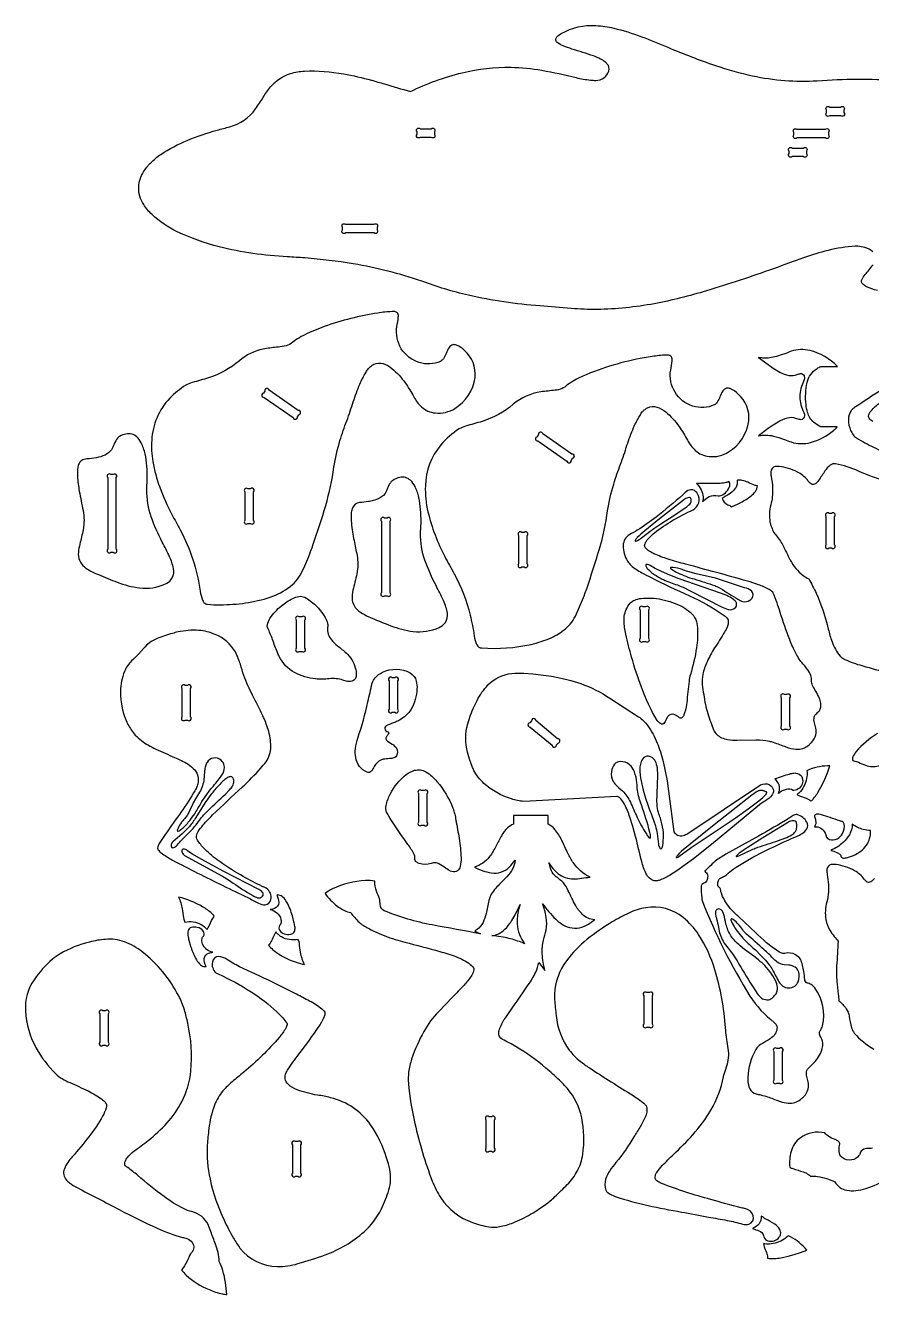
# Model space of a CAD drawing. Extents: x 31.5 to 94.7, y 16.9 to 69.7.
# Drawn here: x 31.47 to 55.97, y 16.93 to 53.66 of the extents above; entities that cross this region are included whole.
import ezdxf

# ---------------------------------------------------------------- set-up
doc = ezdxf.new("R2010")
doc.units = 0
doc.header["$MEASUREMENT"] = 0
doc.layers.get('0').update_dxf_attribs({"linetype": 'CONTINUOUS'})

msp = doc.modelspace()

# ---------------------------------------------------------------- linework, layer by layer
for points in [[(56.002, 47.109, 0.124217), (55.768, 47.235, 0.045844), (55.567, 47.274, 0.03225), (55.488, 47.275, 0.046025), (54.707, 47.151, 0.024282), (53.994, 46.935, 0.002034), (53.13, 46.622, -0.011865), (51.188, 45.982, -0.02595), (49.675, 45.609, -0.041116), (48.019, 45.441, -0.027392), (47.267, 45.473, 0.006425), (46.365, 45.544, -0.036475), (44.294, 45.855, -0.03226), (42.946, 46.259, 0.042443), (40.963, 46.762, 0.022581), (39.564, 46.933, 0.007263), (39.052, 46.966, -0.048878), (37.079, 47.256, -0.046852), (35.867, 47.692, -0.076476), (35.137, 48.187, -0.057339), (34.894, 48.477, -0.148204), (34.749, 48.989, -0.136588), (34.886, 49.422, -0.06527), (35.097, 49.685, -0.047104), (35.395, 49.932, -0.050602), (36.157, 50.337, -0.030854), (37.019, 50.631, -0.005833), (37.386, 50.731, 0.173152), (38.135, 51.249, 0.019615), (38.356, 51.586, -0.028709), (38.564, 51.882, -0.14828), (39.145, 52.269, -0.062568), (39.551, 52.343, -0.055794), (40.681, 52.26, -0.022927), (41.486, 52.078, -0.00608), (41.865, 51.971, -0.000652), (42.614, 51.749, -0.054496), (44.117, 52.294, -0.059248), (45.53, 52.453, -0.037564), (46.419, 52.367, -0.019111), (47.412, 52.152, 0.031811), (47.829, 52.081, 0.02051), (47.982, 52.073, 0.319528), (48.359, 52.344, 0.266374), (48.314, 52.546, 0.067307), (48.245, 52.611, 0.048719), (48.117, 52.691, 0.035757), (47.915, 52.78, 0.008485), (47.291, 52.981, -0.011395), (47.039, 53.07, -0.077706), (46.868, 53.167, -0.233752), (46.822, 53.26, -0.166477), (46.855, 53.331, -0.069672), (46.984, 53.431, -0.145957), (47.987, 53.66, -0.04794), (48.502, 53.585, -0.031823), (49.303, 53.338, -0.010841), (50.063, 53.033, 0.016842), (51.443, 52.504, 0.026706), (52.52, 52.205, 0.067088), (54.395, 52.064, -0.032685), (56.702, 52.076, -0.04507)], [(56.135, 45.996, -0.074183), (55.822, 46.099, -0.043802), (55.71, 46.172, -0.274695), (55.673, 46.263, -0.060092), (55.682, 46.298, -0.077754), (55.779, 46.45, 0.02763), (56.011, 46.739, 0.092193)], [(56.247, 43.115, -0.002371), (55.5, 42.622, 0.013297), (55.401, 42.549, 0.084841), (55.38, 42.526, 0.148206), (55.297, 42.249, 0.109358), (55.36, 41.94, -0.01257), (55.431, 41.815, 0.085843), (55.472, 41.768, 0.036842), (55.959, 41.486, 0.002365), (56.475, 41.238, -0.017758)], [(56.003, 42.198, -0.079079), (55.895, 42.293, -0.25982), (55.883, 42.397, -0.079819), (55.925, 42.476, -0.0556), (56.172, 42.718, -0.030559)], [(56.474, 40.448, -0.038351), (55.587, 40.766, 0.054843), (54.923, 40.975, 0.20455), (54.767, 40.935, 0.084397), (54.615, 40.768, -0.009797), (54.43, 40.493, -0.111572), (54.318, 40.389, -0.324601), (54.183, 40.417, -0.032168), (54.106, 40.512, 0.10125), (53.817, 40.737, 0.093321), (53.289, 40.897, 0.050285), (53.179, 40.894, 0.332717), (53.051, 40.743, 0.061128), (53.058, 40.616, -0.02554), (53.1, 40.267, -0.077396), (53.046, 39.785, 0.108714), (53.025, 39.291, 0.030662), (53.051, 39.19, 0.005618), (53.117, 39.026, 0.089569), (53.187, 38.927, -0.061549), (53.395, 38.618, 0.001149), (53.607, 38.191, 0.104939), (53.985, 37.744, 0.04266), (54.146, 37.643, -0.018674), (54.364, 37.227, -0.052984), (54.712, 36.191, 0.022787), (54.82, 35.824, 0.081037), (55.054, 35.408, 0.11254), (55.134, 35.346, 0.051798), (55.621, 35.153, 0.006146), (56.347, 34.953, 0.000421)], [(56.133, 33.171, 0.078884), (55.52, 32.646, 0.061034), (55.426, 32.492, 0.20757), (55.423, 32.387, -0.051375), (55.639, 32.314, 0.035339), (55.837, 32.238, 0.144851), (56.21, 32.243, -0.064584)], [(56.047, 28.976, -0.099403), (55.942, 28.876, -0.318601), (55.813, 28.889, -0.072566), (55.751, 28.958, 0.106226), (55.475, 29.197, 0.093937), (54.936, 29.377, 0.052461), (54.796, 29.378, 0.303993), (54.672, 29.247, 0.07106), (54.668, 29.162, 0.003072), (54.708, 28.868, -0.093042), (54.67, 28.296, 0.111206), (54.641, 27.784, 0.090177), (54.759, 27.476, 0.03349), (54.883, 27.296, 0.012826), (54.994, 27.161, -0.005191), (54.953, 26.443, 0.040362), (54.968, 25.911), (55.002, 25.626, -0.013848), (55.018, 25.436, -0.052714), (55.23, 25.204, -0.115154), (55.316, 24.991, 0.034638), (55.386, 24.652, 0.087014), (55.463, 24.5, 0.089508), (56.033, 24.034, 0.007521)], [(55.991, 21.168, -0.154666), (55.92, 21.156, 0.061744), (55.784, 21.152, 0.243898), (55.64, 21.04, -0.042741), (55.601, 20.956, -0.213098), (55.39, 20.827, -0.205078), (55.11, 20.897, -0.206613), (55.025, 21.073, -0.035686), (55.024, 21.132, -0.018749), (55.043, 21.286, 0.104793), (55.041, 21.326, 0.100775), (55.011, 21.359, 0.067328), (54.909, 21.417, -0.039797), (54.714, 21.513, -0.100714), (54.615, 21.608, 0.220677), (53.905, 21.469, 0.16503), (53.636, 21.074, 0.090455), (53.595, 20.614, 0.037936), (53.684, 20.577, 0.016012), (53.989, 20.482, -0.085583), (54.141, 20.406, -0.054182), (54.193, 20.356, -0.054918), (54.404, 20.347, -0.086615), (54.904, 20.19, 0.220653), (55.249, 19.953, 0.078701), (55.506, 19.943, 0.050032), (55.801, 20.004, 0.06409), (56.428, 20.29, 0.047462)]]:
    msp.add_lwpolyline(points, format="xyb")
for points in [[(54.75, 51.3), (55.073, 51.3, -1), (55.162, 51.212), (55.162, 51.139, -1), (55.073, 51.05), (54.75, 51.05, -1), (54.662, 51.139), (54.662, 51.212, -1)], [(42.897, 50.674), (43.22, 50.674, -1), (43.308, 50.586), (43.308, 50.512, -1), (43.22, 50.424), (42.897, 50.424, -1), (42.808, 50.512), (42.808, 50.586, -1)], [(53.806, 50.657), (54.629, 50.657, -1), (54.718, 50.569), (54.718, 50.496, -1), (54.629, 50.407), (53.806, 50.407, -1), (53.718, 50.496), (53.718, 50.569, -1)], [(53.667, 50.115), (53.991, 50.115, -1), (54.079, 50.026), (54.079, 49.953, -1), (53.991, 49.865), (53.667, 49.865, -1), (53.579, 49.953), (53.579, 50.026, -1)], [(40.737, 47.907), (41.561, 47.907, -1), (41.649, 47.819), (41.649, 47.746, -1), (41.561, 47.657), (40.737, 47.657, -1), (40.649, 47.746), (40.649, 47.819, -1)], [(36.601, 37.03, 0.200886), (36.695, 36.919, 0.076412), (36.735, 36.909, 0.026755), (37.115, 36.896, 0.031829), (37.841, 36.947, 0.044863), (38.555, 37.116, 0.078024), (39.133, 37.421, 0.12708), (39.496, 37.889, 0.011734), (39.727, 38.435, 0.012041), (39.793, 38.62, 0.009974), (40.164, 39.771, 0.037518), (40.399, 40.877, -0.03828), (40.577, 41.647, -0.018642), (40.775, 42.223, 0.01105), (40.961, 42.772, -0.021345), (41.152, 43.283, -0.032432), (41.33, 43.625, -0.016407), (41.405, 43.737, -0.075549), (41.463, 43.794, -0.031413), (41.554, 43.856, -0.190146), (41.827, 43.877, -0.097804), (42.082, 43.736, -0.0654), (42.467, 43.315, -0.027877), (42.711, 42.917, 0.072236), (42.938, 42.623, 0.162602), (43.338, 42.448, 0.171114), (43.904, 42.579, 0.224878), (44.486, 43.475, 0.249742), (44.181, 44.255, 0.087307), (43.952, 44.411, 0.129506), (43.843, 44.421, 0.198523), (43.735, 44.343, 0.058323), (43.652, 44.17, -0.036337), (43.573, 44.017, -0.123285), (43.485, 43.941, -0.187919), (42.871, 43.907, -0.376074), (42.226, 44.95, 0.010684), (42.265, 45.216, 0.136395), (42.252, 45.327, 0.213776), (42.186, 45.375, 0.084222), (42.085, 45.38, 0.036422), (41.674, 45.338, 0.047633), (40.123, 44.95, 0.024408), (39.556, 44.711, 0.054445), (39.161, 44.458, -0.112432), (38.962, 44.377, -0.026489), (38.736, 44.349, 0.024351), (38.354, 44.296, 0.125908), (37.666, 43.958, -0.100067), (36.767, 43.463, -0.006358), (36.302, 43.329, 0.053921), (36.111, 43.25, 0.054696), (35.651, 42.874, 0.179232), (35.126, 41.659, 0.062305), (35.161, 41.038, 0.045775), (35.359, 40.299, 0.035532), (35.711, 39.507, 0.007187), (35.955, 39.063, -0.086118), (36.532, 37.293, 0.057519)], [(44.682, 35.648, 0.072264), (46.107, 35.75, 0.047752), (46.69, 35.942, 0.06489), (47.097, 36.194, 0.117509), (47.42, 36.629, 0.011733), (47.651, 37.175, 0.012041), (47.718, 37.36, 0.009974), (48.089, 38.511, 0.037518), (48.323, 39.617, -0.03828), (48.501, 40.387, -0.018642), (48.699, 40.963, 0.01105), (48.885, 41.512, -0.021345), (49.076, 42.023, -0.032432), (49.254, 42.365, -0.016407), (49.329, 42.477, -0.075549), (49.387, 42.534, -0.031412), (49.478, 42.596, -0.190146), (49.752, 42.617, -0.097804), (50.007, 42.476, -0.0654), (50.391, 42.055, -0.027877), (50.635, 41.657, 0.072236), (50.862, 41.363, 0.162602), (51.263, 41.188, 0.171114), (51.828, 41.319, 0.224878), (52.41, 42.215, 0.249742), (52.105, 42.995, 0.087307), (51.876, 43.151, 0.129506), (51.767, 43.161, 0.198523), (51.66, 43.083, 0.058323), (51.576, 42.91, -0.036337), (51.497, 42.757, -0.123285), (51.41, 42.681, -0.187919), (50.795, 42.647, -0.376074), (50.15, 43.69, 0.010686), (50.189, 43.956, 0.136396), (50.176, 44.067, 0.213824), (50.111, 44.115, 0.083514), (50.009, 44.12, 0.033908), (49.61, 44.08, 0.055866), (47.832, 43.608, 0.018654), (47.48, 43.452, 0.051091), (47.082, 43.196, -0.102337), (46.903, 43.12, -0.032699), (46.809, 43.105, 0.005922), (46.391, 43.057, 0.141126), (45.59, 42.698, -0.099822), (44.691, 42.203, -0.003605), (44.214, 42.065, 0.065096), (44.027, 41.985, 0.071007), (43.494, 41.523, 0.170934), (43.048, 40.338, 0.068485), (43.124, 39.582, 0.061559), (43.611, 38.29, 0.006901), (43.886, 37.79, -0.062354), (44.343, 36.597, -0.024925), (44.462, 36, 0.073836), (44.54, 35.737, 0.296769)], [(54.978, 43.795, 0.137943), (54.183, 44.255, 0.136391), (53.639, 44.233, -0.024003), (53.215, 44.083, -0.085593), (52.816, 44.036, -0.030999), (52.694, 44.052), (52.975, 43.846), (53.118, 43.748, 0.015448), (53.308, 43.632, 0.069506), (53.574, 43.534, 0.147107), (53.808, 43.563, -0.043052), (53.912, 43.588, -0.27528), (53.997, 43.546, -0.187502), (54.024, 43.457, -0.049468), (54.014, 43.413, -0.007301), (53.937, 43.212, 0.124075), (53.907, 42.736, 0.034634), (53.936, 42.629, -0.016518), (54.021, 42.41, -0.346), (53.954, 42.258, -0.153192), (53.902, 42.254, -0.060351), (53.774, 42.291, 0.154572), (53.529, 42.296, 0.066398), (53.259, 42.18), (53.118, 42.093), (52.975, 41.994), (52.694, 41.788, -0.107399), (53.123, 41.779, -0.034372), (53.44, 41.683, 0.005505), (53.639, 41.607, 0.144527), (54.197, 41.591, 0.114737), (54.859, 41.94, 0.021255), (54.974, 42.045), (54.493, 42.045, -0.057293), (54.294, 42.174, -0.143922), (54.112, 42.461, -0.051345), (54.068, 42.691, -0.080462), (54.1, 43.331, -0.199468), (54.386, 43.733, -0.022347), (54.493, 43.795)], [(38.382, 42.897), (39.222, 42.314, 1), (39.345, 42.336), (39.387, 42.396, 1), (39.365, 42.519), (38.525, 43.103, 1), (38.401, 43.081), (38.36, 43.02, 1)], [(46.306, 41.637), (47.147, 41.054, 1), (47.27, 41.076), (47.311, 41.136, 1), (47.289, 41.259), (46.449, 41.843, 1), (46.326, 41.821), (46.284, 41.76, 1)], [(34.382, 41.838, 0.086175), (34.198, 41.769, 0.128122), (34.083, 41.643, 0.017154), (34.002, 41.453, -0.183706), (33.775, 41.23, -0.066052), (33.52, 41.151, -0.02012), (33.246, 41.116, 0.104146), (33.103, 41.072, 0.16671), (33.011, 40.954, 0.077125), (32.98, 40.823, 0.046198), (32.977, 40.606, 0.026648), (33.03, 40.182, 0.004674), (33.14, 39.624, -0.095938), (33.141, 39.066, -0.016064), (33.045, 38.652, 0.026209), (33.003, 38.418, 0.25073), (33.18, 37.991, 0.063427), (33.367, 37.867, 0.031097), (33.587, 37.767, 0.009381), (34.126, 37.549, 0.055542), (34.774, 37.383, 0.135515), (35.522, 37.497, 0.107648), (35.682, 37.619, 0.194451), (35.763, 37.883, 0.035847), (35.756, 37.948, 0.053142), (35.645, 38.284, 0.015176), (35.432, 38.709, -0.034074), (35.112, 39.442, -0.088951), (34.987, 40.228), (34.999, 40.555, 0.055594), (34.935, 41.264, 0.055039), (34.824, 41.583, 0.081176), (34.693, 41.76, 0.24415)], [(33.852, 40.576), (33.852, 38.503, 1), (33.941, 38.414), (34.014, 38.414, 1), (34.102, 38.503), (34.102, 40.576, 1), (34.014, 40.664), (33.941, 40.664, 1)], [(42.306, 40.578, 0.11908), (42.093, 40.487, 0.11877), (41.994, 40.358, -0.010392), (41.917, 40.175, -0.158663), (41.722, 39.981, -0.065007), (41.538, 39.912, -0.024484), (41.4, 39.883, -0.010639), (41.138, 39.852, 0.269258), (40.94, 39.706, 0.085131), (40.904, 39.568, 0.051236), (40.908, 39.26, 0.025356), (40.985, 38.754, -0.005611), (41.07, 38.326, -0.09439), (41.063, 37.793, -0.008807), (40.953, 37.317, 0.068768), (40.928, 37.064, 0.193611), (41.079, 36.754, 0.068914), (41.284, 36.61, 0.021036), (41.396, 36.555, 0.007217), (42.045, 36.29, 0.054627), (42.696, 36.123, 0.13562), (43.446, 36.237, 0.134255), (43.627, 36.387, 0.1846), (43.685, 36.656, 0.04074), (43.644, 36.825, 0.031872), (43.569, 37.024, 0.015176), (43.357, 37.449, -0.034073), (43.037, 38.182, -0.08895), (42.911, 38.968), (42.923, 39.295, 0.055589), (42.859, 40.004, 0.055092), (42.749, 40.323, 0.081119), (42.617, 40.5, 0.244052)], [(51.075, 39.878, -0.100406), (51.268, 40.031, -0.189257), (51.523, 40.045, 0.105448), (51.605, 40.061, 0.246141), (51.863, 40.341, 0.247983), (51.829, 40.459, -0.083706), (51.721, 40.426, -0.032798), (51.537, 40.407, -0.01493), (51.347, 40.402), (50.901, 40.403, -0.184184), (51.088, 40.016, -0.079941)], [(51.641, 39.973, 0.227683), (51.804, 39.792, -0.07172), (51.908, 39.735), (52.099, 39.819, 0.041486), (52.406, 39.995, 0.036401), (52.545, 40.11, 0.093757), (52.645, 40.256, 0.07834), (52.663, 40.335, -0.061288), (52.573, 40.36, -0.013452), (52.383, 40.44, 0.037177), (52.223, 40.494, 0.075458), (52.106, 40.501, 0.040778), (52.072, 40.495, -0.202989), (52.033, 40.284, -0.081375), (51.917, 40.156, -0.03842), (51.758, 40.045, 0.021357)], [(37.825, 40.162), (37.825, 39.339, 1), (37.913, 39.25), (37.987, 39.25, 1), (38.075, 39.339), (38.075, 40.162, 1), (37.987, 40.25), (37.913, 40.25, 1)], [(54.225, 32.909, 0.137323), (54.351, 33.134, 0.098673), (54.349, 33.328), (54.305, 33.52, -0.173265), (54.322, 33.689, -0.070371), (54.355, 33.733, 0.059497), (54.444, 33.82, 0.205654), (54.494, 34.049, 0.067934), (54.45, 34.202, 0.036633), (54.351, 34.396, -0.018786), (54.255, 34.564, -0.118597), (54.227, 34.701, 0.084204), (54.211, 34.847, 0.072012), (54.114, 35.02, 0.025323), (53.944, 35.224, -0.045066), (53.851, 35.355, -0.032822), (53.682, 35.676, -0.019656), (53.522, 36.081, -0.009405), (53.256, 36.873, 0.010412), (53.15, 37.169, 0.058026), (53.105, 37.256, 0.089479), (53.001, 37.336, 0.042362), (52.693, 37.477, 0.018038), (52.369, 37.579, 0.005141), (50.582, 38.069, -0.005268), (50.073, 38.215, -0.033686), (49.666, 38.374, -0.019735), (49.529, 38.447, -0.092633), (49.413, 38.555, -0.233453), (49.401, 38.637, -0.100763), (49.449, 38.74, -0.073914), (49.679, 38.976, -0.061878), (50.796, 39.641, 0.414856), (50.93, 40.109, 0.181331), (50.795, 40.218, 0.177887), (50.649, 40.202, 0.016263), (50.498, 40.077, -0.016743), (49.731, 39.432, -0.023858), (49.182, 39.052, -0.004986), (48.963, 38.926, 0.264328), (48.775, 38.607, 0.138882), (48.896, 38.161, 0.06975), (49.001, 38.039, 0.053745), (49.313, 37.821, 0.014856), (49.568, 37.69, 0.010951), (50.691, 37.157, -0.043531), (51.672, 36.608, -0.051754), (51.776, 36.517, -0.205911), (51.818, 36.398, -0.081675), (51.791, 36.272, -0.038406), (51.707, 36.098, -0.010733), (51.423, 35.646, 0.029265), (51.202, 35.246, 0.054829), (51.079, 34.883, 0.070328), (51.063, 34.587, 0.017245), (51.157, 34.007, 0.039657), (51.31, 33.494, 0.015223), (51.39, 33.278, 0.191715), (51.623, 33.049, 0.067685), (51.798, 32.997, 0.045711), (52.077, 32.974), (52.629, 32.989, -0.055827), (53, 32.95, -0.022969), (53.121, 32.916, -0.009323), (53.487, 32.782, 0.069327), (53.774, 32.713, 0.202077), (54.158, 32.845, 0.030357)], [(49.557, 39.023, -0.017285), (49.694, 39.124), (49.863, 39.237), (50.239, 39.477), (50.569, 39.699, 0.03608), (50.7, 39.809, 0.231357), (50.747, 39.946, 0.401062), (50.673, 39.997, 0.127949), (50.559, 39.955, 0.026959), (50.518, 39.926), (49.826, 39.383), (49.398, 39.034, 0.019839), (49.183, 38.841, 0.046357), (49.13, 38.773, 0.066275), (49.118, 38.746, 0.27869), (49.123, 38.735, 0.27869), (49.135, 38.735, 0.085642), (49.194, 38.76, 0.028704), (49.347, 38.862)], [(41.776, 39.316), (41.776, 37.243, 1), (41.865, 37.154), (41.938, 37.154, 1), (42.026, 37.243), (42.026, 39.316, 1), (41.938, 39.404), (41.865, 39.404, 1)], [(54.646, 39.452), (54.646, 38.629, 1), (54.735, 38.54), (54.808, 38.54, 1), (54.896, 38.629), (54.896, 39.452, 1), (54.808, 39.54), (54.735, 39.54, 1)], [(45.749, 38.902), (45.749, 38.079, 1), (45.838, 37.99), (45.911, 37.99, 1), (45.999, 38.079), (45.999, 38.902, 1), (45.911, 38.99), (45.838, 38.99, 1)], [(52.056, 36.926, 0.160966), (52.014, 37.007, 0.07263), (51.915, 37.087, 0.045509), (51.726, 37.181), (51.588, 37.23), (50.397, 37.643), (50.122, 37.752), (49.88, 37.86), (49.686, 37.957, 0.010136), (49.513, 38.054, 0.15381), (49.45, 38.064, 0.206077), (49.432, 38.049, 0.206077), (49.431, 38.026, 0.119758), (49.474, 37.949, 0.073325), (49.66, 37.784, 0.041086), (49.945, 37.624, 0.034184), (50.345, 37.468, -0.028592), (50.511, 37.401), (50.718, 37.302), (51.188, 37.056), (51.623, 36.837, 0.032902), (51.815, 36.761, 0.244386), (52.017, 36.803, 0.245288)], [(52.505, 37.087, 0.381878), (52.486, 37.298, 0.158869), (52.287, 37.386), (51.443, 37.662), (50.883, 37.792), (50.646, 37.858, -0.038469), (50.484, 37.918, 0.080632), (50.224, 37.976, 0.02074), (50.168, 37.975, 0.126201), (50.146, 37.966, 0.209531), (50.143, 37.954, 0.209531), (50.15, 37.944, 0.069833), (50.189, 37.913, 0.03583), (50.353, 37.82, 0.047564), (50.83, 37.642, -0.001125), (51.428, 37.45, -0.027963), (51.488, 37.425), (51.586, 37.372, -0.005573), (52.095, 37.056, 0.085995), (52.239, 36.99, 0.202634), (52.443, 37.025, 0.093177)], [(40.949, 35.249, -0.049125), (41.034, 35.014, -0.06966), (41.047, 34.854, -0.154721), (41.006, 34.741, -0.201842), (40.884, 34.677, -0.076231), (40.793, 34.679, -0.057519), (40.659, 34.714, 0.108014), (40.267, 34.754, -0.051008), (39.867, 34.748, -0.089941), (39.263, 34.935, -0.159094), (38.817, 35.402, -0.018367), (38.765, 35.514, -0.013394), (38.625, 35.889, 0.025648), (38.484, 36.223, -0.133357), (38.475, 36.315, -0.101937), (38.549, 36.501, -0.078666), (38.882, 36.865, -0.058912), (39.208, 37.08, -0.060397), (39.383, 37.138, -0.158098), (39.555, 37.111, -0.051696), (39.712, 37.014, -0.093286), (40.145, 36.532, -0.077457), (40.218, 36.357, -0.090304), (40.216, 36.239, 0.202474), (40.327, 35.88, 0.05362), (40.502, 35.71, -0.010867), (40.762, 35.496, -0.066223), (40.916, 35.312, -0.030922)], [(49.973, 33.486, -0.198391), (49.92, 33.44, -0.209616), (49.857, 33.455, -0.049029), (49.779, 33.522, -0.044545), (49.759, 33.549, -0.046474), (49.302, 34.512, -0.021678), (49.02, 35.381, -0.013911), (48.848, 36.045, -0.049434), (48.801, 36.438, -0.022768), (48.807, 36.565, -0.128508), (48.973, 36.94, -0.128318), (49.108, 37.033, -0.063443), (49.291, 37.08, -0.079199), (49.888, 37.05, -0.076104), (50.498, 36.833, -0.049887), (50.718, 36.677, -0.094349), (50.874, 36.469, -0.085401), (50.924, 36.242, -0.054879), (50.896, 35.65, -0.041241), (50.72, 34.88, 0.045528), (50.681, 34.687, -0.003352), (50.614, 34.061, -0.032609), (50.571, 33.821, -0.024583), (50.535, 33.709, -0.075066), (50.492, 33.638, -0.349101), (50.408, 33.626, 0.054713), (50.267, 33.715, 0.374035), (50.062, 33.654, 0.047318), (50.006, 33.552, -0.021706)], [(49.264, 36.745), (49.264, 35.922, 1), (49.352, 35.834), (49.425, 35.834, 1), (49.514, 35.922), (49.514, 36.745, 1), (49.425, 36.834), (49.352, 36.834, 1)], [(39.31, 36.458), (39.31, 35.635, 1), (39.398, 35.547), (39.471, 35.547, 1), (39.56, 35.635), (39.56, 36.458, 1), (39.471, 36.547), (39.398, 36.547, 1)], [(35.725, 36.067, 0.034357), (35.282, 35.917, 0.046107), (35.062, 35.794, 0.053455), (34.896, 35.641), (34.743, 35.467, -0.029878), (34.546, 35.272, 0.112674), (34.335, 34.96, 0.0904), (34.225, 34.398, 0.124838), (34.44, 33.432, 0.059256), (34.65, 33.126, 0.079318), (35.03, 32.831, 0.021476), (35.246, 32.72, 0.001858), (35.785, 32.477, -0.047535), (36.181, 32.279, -0.063131), (36.372, 32.115, -0.246516), (36.459, 31.715, -0.054808), (36.409, 31.579, -0.024578), (36.338, 31.45, -0.018419), (35.928, 30.827, 0.002014), (35.455, 30.162, 0.039638), (35.315, 29.923, 0.086903), (35.295, 29.847, 0.172314), (35.31, 29.805, 0.068726), (35.398, 29.72, 0.0409), (35.726, 29.508, 0.005759), (36.455, 29.13, 0.005048), (37.912, 28.42, -0.015725), (38.221, 28.255, 0.125208), (38.407, 28.212, 0.331309), (38.575, 28.361, 0.310077), (38.442, 28.696, 0.0984), (38.361, 28.728, -0.044466), (38.282, 28.767, -0.010279), (37.7, 29.075, -0.027058), (37.023, 29.513, -0.039977), (36.623, 29.862, -0.060092), (36.431, 30.122, -0.174624), (36.42, 30.202, -0.072412), (36.444, 30.278, -0.060812), (36.573, 30.471, -0.03148), (36.89, 30.812, -0.006427), (37.752, 31.625, 0.02209), (38.273, 32.153, 0.0149), (38.437, 32.35, 0.157422), (38.572, 32.79, 0.077802), (38.494, 33.287, 0.036961), (38.344, 33.679, 0.011408), (38.048, 34.275, -0.030383), (37.794, 34.848, -0.025276), (37.696, 35.175, 0.028785), (37.634, 35.336, 0.038808), (37.548, 35.532, 0.161101), (36.968, 36.035, 0.08685), (36.484, 36.152, 0.073912), (35.89, 36.108, 0.017598)], [(42.15, 32.817, -0.338816), (42.222, 32.552, -0.242259), (42.135, 32.464, -0.075638), (42.013, 32.443, 0.03999), (41.828, 32.424, 0.184258), (41.604, 32.27, 0.044413), (41.528, 32.148, -0.035791), (41.482, 32.077, -0.321229), (41.365, 32.048, -0.258806), (41.034, 32.475, -0.073135), (41.026, 32.735, -0.049435), (41.093, 33.038, 0.030692), (41.385, 34.087, -0.002737), (41.509, 34.629, -0.113977), (41.593, 34.781, -0.111246), (41.808, 34.941, -0.237065), (42.608, 34.926, -0.206368), (42.783, 34.686, -0.082083), (42.806, 34.458, -0.112916), (42.638, 33.872, -0.121597), (42.299, 33.556, -0.029838), (42.187, 33.501, -0.006407), (41.951, 33.41, 0.099709), (41.89, 33.368, 0.237423), (41.877, 33.31, 0.266157), (41.965, 33.215, -0.217602), (41.985, 33.195, -0.217602), (41.982, 33.167, -0.071181), (41.922, 33.085, 0.077239), (41.901, 33.043, 0.125075), (41.901, 33.02, 0.170767), (41.954, 32.95), (42.091, 32.861, -0.036059)], [(52.754, 31.681, -0.247839), (53.003, 31.692, -0.25383), (53.13, 31.506, -0.119809), (53.121, 31.456, -0.125984), (52.935, 31.248, -0.036142), (52.776, 31.157), (51.327, 29.954), (50.808, 29.544), (50.327, 29.197), (50.116, 29.063, -0.051843), (49.819, 28.92, -0.06534), (49.71, 28.902, -0.161111), (49.575, 28.952, -0.107918), (49.459, 29.081, -0.047254), (49.366, 29.283, -0.014945), (49.311, 29.466, -0.00173), (49.134, 30.189), (49.054, 30.477), (48.969, 30.746, 0.038156), (48.81, 31.129, 0.049494), (48.709, 31.279, 0.099062), (48.627, 31.341, 0.075717), (48.589, 31.351), (45.896, 31.205, -0.059257), (45.538, 31.277, -0.107454), (44.744, 31.726, -0.087247), (44.454, 32.101, -0.027978), (44.406, 32.212), (44.33, 32.427), (44.271, 32.625, -0.139063), (44.274, 33.448, -0.042858), (44.461, 33.952), (44.547, 34.129, -0.070346), (44.86, 34.575, -0.177916), (45.549, 34.907, -0.042195), (45.903, 34.914), (46.156, 34.894), (46.695, 34.826), (46.976, 34.773), (47.261, 34.703), (47.548, 34.613, -0.066472), (48.391, 34.188), (49.215, 33.656, -0.088207), (49.491, 33.39, -0.06549), (49.759, 32.895, -0.018452), (49.851, 32.637), (49.929, 32.364), (49.994, 32.084), (50.047, 31.804), (50.24, 30.325, 0.109935), (50.345, 30.229, 0.206524), (50.512, 30.217, 0.070782), (50.646, 30.28)], [(36.003, 34.472), (36.003, 33.649, 1), (36.092, 33.56), (36.165, 33.56, 1), (36.253, 33.649), (36.253, 34.472, 1), (36.165, 34.56), (36.092, 34.56, 1)], [(42.001, 34.694), (42.001, 33.871, 1), (42.09, 33.783), (42.163, 33.783, 1), (42.251, 33.871), (42.251, 34.694, 1), (42.163, 34.783), (42.09, 34.783, 1)], [(53.353, 34.207), (53.353, 33.384, 1), (53.442, 33.296), (53.515, 33.296, 1), (53.603, 33.384), (53.603, 34.207, 1), (53.515, 34.296), (53.442, 34.296, 1)], [(46.086, 33.357), (46.716, 32.828, 1), (46.841, 32.838), (46.888, 32.895, 1), (46.877, 33.019), (46.246, 33.548, 1), (46.122, 33.537), (46.075, 33.481, 1)], [(37.135, 32.397, 0.220582), (36.916, 32.459, 0.220582), (36.728, 32.333, 0.076869), (36.682, 32.228, 0.040193), (36.657, 32.086, 0.006933), (36.639, 31.853, -0.106903), (36.512, 31.469), (36.393, 31.275), (36.329, 31.159, 0.006185), (36.197, 30.883, -0.031519), (36.144, 30.785, -0.064938), (36.062, 30.691, 0.034461), (35.989, 30.6, 0.048078), (35.889, 30.429, 0.099319), (35.868, 30.359, 0.302152), (35.876, 30.34, 0.302152), (35.896, 30.34, 0.073932), (35.947, 30.37, 0.032974), (36.043, 30.45, 0.040174), (36.263, 30.695, 0.025637), (36.407, 30.902, 0.002894), (36.579, 31.202), (36.67, 31.34), (36.842, 31.565, 0.007921), (37.114, 31.903, 0.045852), (37.191, 32.024, 0.166064), (37.225, 32.241, 0.161908)], [(48.615, 32.343, 0.159589), (48.524, 32.284, 0.143805), (48.435, 32.065, 0.162813), (48.485, 31.783, 0.05086), (48.552, 31.696, 0.01829), (48.756, 31.506, -0.101525), (48.982, 31.185, 0.005634), (49.181, 30.738, 0.036091), (49.437, 30.276, 0.012838), (49.512, 30.168, 0.133535), (49.55, 30.141, 0.353228), (49.563, 30.147, 0.100847), (49.567, 30.162, 0.053732), (49.549, 30.305, 0.022882), (49.301, 31.103, -0.046664), (49.19, 31.526, -0.025183), (49.173, 31.743, 0.060965), (49.101, 32.058, 0.109069), (48.961, 32.266, 0.208387), (48.689, 32.355, 0.039093)], [(49.286, 31.843), (49.358, 31.53), (49.419, 31.297), (49.494, 31.073, -0.006595), (49.665, 30.631), (49.708, 30.495, -0.02971), (49.756, 30.275), (49.795, 29.964, 0.113827), (49.838, 29.851, 0.239695), (49.866, 29.836, 0.239695), (49.894, 29.85, 0.113272), (49.927, 29.946, 0.027645), (49.936, 30.028), (49.942, 30.202, 0.065154), (49.898, 30.551, 0.025745), (49.796, 30.882, -0.059292), (49.757, 31.117, -0.018807), (49.752, 31.26, 0.004276), (49.777, 31.954, 0.052916), (49.753, 32.247, 0.092919), (49.692, 32.395, 0.195249), (49.51, 32.511, 0.283974), (49.341, 32.435, 0.106316), (49.274, 32.281, 0.08611), (49.263, 31.979, 0.026517)], [(43.941, 29.177, -0.182297), (43.779, 29.189, -0.058405), (43.634, 29.274, 0.040366), (43.44, 29.398, 0.15103), (43.281, 29.424, 0.053773), (43.216, 29.407, -0.16086), (42.867, 29.409, -0.11046), (42.773, 29.467, -0.250521), (42.746, 29.579, 0.12641), (42.724, 29.665, 0.046331), (42.544, 29.96, -0.012565), (42.064, 30.653, -0.021772), (41.925, 30.896, -0.14709), (41.912, 31.085, -0.071193), (42.034, 31.417, -0.106611), (42.494, 31.98, -0.084898), (42.736, 32.104, -0.207547), (43.065, 32.059, -0.08451), (43.385, 31.781, -0.08004), (43.845, 31.012, -0.055583), (43.932, 30.663, -0.002505), (44.028, 30.128, -0.029919), (44.082, 29.574, -0.05911), (44.055, 29.321, -0.166438), (43.978, 29.196, -0.078491)], [(53.268, 31.438, 0.268734), (53.251, 31.756, 0.067995), (53.165, 31.859), (53.495, 31.972, -0.029179), (53.663, 32.017, -0.082045), (53.775, 32.026, -0.207215), (53.938, 31.931, -0.206694), (53.965, 31.747, -0.322961), (53.719, 31.516, -0.134113), (53.693, 31.525, 0.213996), (53.493, 31.552, 0.054841), (53.381, 31.507, 0.031515)], [(54.095, 32.089, -0.085032), (54.095, 31.928, -0.137537), (53.906, 31.489, -0.06306), (53.808, 31.4, 0.053782), (53.907, 31.352, -0.022908), (54.128, 31.272, -0.067687), (54.211, 31.219, 0.073276), (54.289, 31.293, 0.031579), (54.388, 31.426), (54.461, 31.545), (54.537, 31.687), (54.614, 31.85), (54.689, 32.032), (54.76, 32.233, 0.094514), (54.173, 32.128, 0.038183)], [(37.065, 31.666, 0.018458), (36.85, 31.414, 0.019926), (36.695, 31.199), (36.386, 30.709, -0.036411), (36.191, 30.449), (36.099, 30.35), (36.012, 30.268), (35.741, 30.035, 0.171816), (35.685, 29.93, 0.300361), (35.71, 29.868, 0.245718), (35.77, 29.868, 0.121854), (35.859, 29.939, -0.029427), (36, 30.095, 0.009365), (36.23, 30.323, 0.02331), (36.411, 30.53), (36.51, 30.661, -0.02782), (36.629, 30.808), (36.776, 30.96, 0.001221), (37.251, 31.409), (37.377, 31.538, 0.042352), (37.464, 31.65, 0.178882), (37.502, 31.794, 0.145073), (37.477, 31.89, 0.31827), (37.392, 31.92, 0.09456), (37.303, 31.881, 0.046766), (37.184, 31.787, 0.021838)], [(42.853, 31.429), (42.853, 30.606, 1), (42.941, 30.518), (43.014, 30.518, 1), (43.103, 30.606), (43.103, 31.429, 1), (43.014, 31.518), (42.941, 31.518, 1)], [(46.33, 26.543), (46.51, 26.313, -0.047466), (46.433, 26.795, -0.069507), (46.469, 27.19, 0.004696), (46.541, 27.478, 0.090947), (46.548, 27.853, 0.038542), (46.5, 28.063, 0.018074), (46.439, 28.244, 0.041361), (46.822, 27.796, 0.067443), (47.085, 27.605, 0.228131), (47.651, 27.596, 0.068525), (47.95, 27.781, -0.184871), (47.592, 27.939, -0.072982), (47.396, 28.197, -0.014603), (47.186, 28.62, 0.05923), (47.049, 28.846, 0.047501), (46.998, 28.894, -0.031621), (46.786, 29.072, -0.119704), (46.679, 29.246, -0.028353), (46.654, 29.338, 0.055356), (46.618, 29.422, 0.071376), (46.887, 29.12, 0.177098), (47.341, 28.962, 0.038151), (47.572, 28.981, -0.009878), (47.819, 29.014, -0.142485), (47.334, 29.426, -0.035382), (47.174, 29.703, -0.005435), (47.002, 30.071, 0.068287), (46.798, 30.391, 0.081012), (46.603, 30.545), (46.603, 30.795), (45.603, 30.795), (45.603, 30.545, 0.107476), (45.425, 30.439, 0.079915), (45.251, 30.212, 0.014157), (45.102, 29.921, -0.03785), (44.906, 29.606, -0.15392), (44.474, 29.304, 0.08373), (44.955, 29.136, 0.238411), (45.478, 29.301, 0.033422), (45.646, 29.507, -0.123904), (45.54, 29.193, -0.052927), (45.357, 28.972, 0.018995), (45.086, 28.692, 0.043715), (44.957, 28.517, 0.068535), (44.888, 28.335, -0.001657), (44.807, 27.956, -0.044438), (44.719, 27.702, -0.117009), (44.548, 27.496, -0.043207), (44.477, 27.455, 0.029412), (44.649, 27.374, -0.001132), (43.245, 27.629, -0.051375), (41.856, 28.04, -0.216637), (41.748, 28.182, -0.058203), (41.733, 28.344, 0.119445), (41.727, 28.373, 0.144759), (41.718, 28.383, 0.020149), (41.633, 28.606, -0.092243), (41.581, 28.897, 0.053034), (41.314, 28.912, 0.101228), (40.362, 28.675, 0.052085), (40.143, 28.536, 0.062603), (40.484, 28.186, 0.050072), (40.707, 28.047, 0.062371), (40.886, 27.989, 0.045274), (41.131, 27.71, 0.069281), (41.393, 27.533, 0.011795), (41.731, 27.372, 0.032486), (42.323, 27.167, 0.002835), (43.344, 26.896, -0.010992), (43.82, 26.756, -0.05829), (44.263, 26.551, -0.061287), (44.424, 26.417, -0.253414), (44.445, 26.293, -0.083193), (44.373, 26.144, -0.045078), (44.167, 25.886, 0.003996), (43.829, 25.53), (43.436, 25.125, 0.066492), (43.005, 24.545, 0.047324), (42.651, 23.746, 0.0399), (42.564, 23.369, 0.055947), (42.558, 23.043, 0.033127), (42.745, 21.886, 0.036493), (43.248, 20.215, 0.050884), (43.496, 19.728, 0.161788), (44.415, 19.016, 0.04642), (44.89, 18.89, 0.081587), (45.195, 18.897, 0.051306), (45.587, 19.011, 0.041329), (46.096, 19.258, 0.039477), (46.659, 19.64, 0.020024), (46.8, 19.768, 0.008726), (47.157, 20.113, 0.066318), (47.448, 20.508, 0.084457), (47.603, 20.986, 0.088356), (47.577, 22.045, 0.122151), (47.161, 22.892, 0.037722), (46.929, 23.134, 0.008531), (46.539, 23.485, 0.039747), (45.674, 24.105, 0.016859), (45.279, 24.317, -0.316088), (45.171, 24.511, -0.080896), (45.202, 24.642, -0.055309), (45.374, 24.953, 0.002302), (46.029, 25.896, 0.037267), (46.244, 26.261, 0.065658)], [(54.008, 22.666, 0.137455), (54.134, 22.89, 0.098507), (54.131, 23.085), (54.086, 23.284, -0.101695), (54.091, 23.414, -0.119626), (54.135, 23.484), (54.259, 23.599, 0.100999), (54.508, 23.958, 0.062795), (54.556, 24.143, 0.177929), (54.492, 24.38, -0.109709), (54.454, 24.494, -0.177848), (54.483, 24.578, 0.09025), (54.543, 24.709, 0.222833), (54.319, 25.806, 0.076908), (54.214, 25.904, 0.069299), (54.097, 25.948, -0.227183), (54.048, 25.992, -0.076038), (54.032, 26.05, 0.009042), (54.006, 26.285, 0.057838), (53.908, 26.641, 0.053664), (53.766, 26.764, 0.205454), (53.452, 26.804, -0.114219), (53.396, 26.805, -0.055671), (53.341, 26.822, -0.038965), (53.171, 26.926, -0.033227), (52.848, 27.184, -0.006541), (52.154, 27.836, -0.016003), (51.922, 28.054, -0.099884), (51.628, 28.517, -0.048568), (51.592, 28.663, 0.231244), (51.546, 28.726, -0.252126), (51.511, 28.798, -0.076509), (51.53, 28.916, -0.166345), (51.59, 28.986, -0.038194), (51.704, 29.042, 0.084282), (51.768, 29.084, -0.043993), (51.956, 29.239, -0.032949), (52.729, 29.693, -0.012907), (53.5, 30.065, -0.009528), (53.789, 30.189, 0.02886), (53.961, 30.278, 0.104258), (54.089, 30.407, 0.270854), (54.09, 30.601, 0.213898), (53.809, 30.822, 0.198095), (53.692, 30.796, -0.02385), (53.583, 30.721, -0.010079), (52.692, 30.198), (51.744, 29.674, 0.039102), (51.441, 29.474, 0.027309), (51.267, 29.312, 0.017892), (51.145, 29.199, 0.286044), (51.143, 29.183, 0.061549), (51.182, 29.138, -0.198461), (51.22, 29.004, -0.116029), (51.186, 28.894, -0.133519), (51.085, 28.822, 0.223893), (51.038, 28.776, 0.118069), (51.037, 28.748, 0.025292), (51.039, 28.507), (51.052, 28.403, 0.08293), (51.061, 28.333, 0.045036), (52.446, 25.567, 0.084451), (53.147, 24.807, -0.114782), (53.218, 24.718, -0.070709), (53.229, 24.674, -0.234823), (53.079, 24.37, -0.042515), (52.973, 24.296, 0.007958), (52.749, 24.165, 0.107089), (52.611, 24.028, 0.109067), (52.382, 23.213, 0.082183), (52.415, 22.945, 0.198323), (52.565, 22.759, 0.056769), (52.623, 22.737, 0.014583), (52.735, 22.717, -0.041081), (53.078, 22.611, 0.020443), (53.376, 22.503, 0.07527), (53.616, 22.469, 0.172513), (53.941, 22.602, 0.030386)], [(52.525, 29.819, -0.021469), (52.676, 29.879, -0.003779), (53.267, 30.069), (53.458, 30.141, 0.03832), (53.653, 30.238, 0.08103), (53.762, 30.331, 0.129698), (53.797, 30.418, 0.130313), (53.795, 30.58, 0.336896), (53.69, 30.647, 0.117059), (53.556, 30.603), (52.817, 30.154), (52.36, 29.861, 0.008833), (52.157, 29.721, 0.054777), (52.062, 29.638, -0.028447), (52.047, 29.617, 0.332159), (52.049, 29.609, 0.200727), (52.068, 29.61, 0.037167), (52.123, 29.631)], [(54.316, 30.471, -0.330031), (54.618, 30.29, -0.048828), (54.655, 30.183, 0.232246), (54.745, 30.106, 0.352994), (55.125, 30.278, 0.172106), (55.172, 30.543, 0.201648), (55.121, 30.62, 0.113575), (55.088, 30.629, -0.029143), (55.048, 30.639, -0.010848), (54.767, 30.739, 0.02205), (54.512, 30.819, 0.076776), (54.368, 30.833, 0.294442), (54.318, 30.792, 0.116756), (54.318, 30.769, 0.00889), (54.345, 30.651, -0.186113)], [(54.788, 29.788, -0.032605), (54.958, 29.727, -0.079046), (55.047, 29.673, -0.115864), (55.071, 29.633, 0.109667), (55.094, 29.586, 0.217585), (55.156, 29.564, 0.068911), (55.269, 29.58, 0.118723), (55.699, 29.806, 0.166616), (55.923, 30.188, 0.061984), (55.934, 30.363, -0.051723), (55.726, 30.39, -0.053487), (55.567, 30.451, -0.028767), (55.407, 30.544, -0.135275), (55.322, 30.238, -0.077363), (55.139, 30.012, -0.088053)], [(37.03, 29.116, -0.024327), (37.176, 29.038), (37.348, 28.932, 0.005344), (37.897, 28.57), (38.053, 28.478, 0.045224), (38.193, 28.415, 0.100089), (38.248, 28.41, 0.145825), (38.337, 28.463, 0.37418), (38.336, 28.57, 0.109961), (38.226, 28.654), (37.214, 29.173), (36.555, 29.53), (36.307, 29.676, -0.038183), (36.133, 29.8, 0.108495), (36.072, 29.827, 0.296915), (36.007, 29.801, 0.188327), (35.999, 29.758, 0.190847), (36.054, 29.66, 0.048401), (36.097, 29.629)], [(36.733, 27.493, 0.01072), (36.857, 27.755, -0.06643), (36.938, 27.876, 0.080819), (36.865, 27.963, 0.053033), (36.601, 28.155, 0.077448), (35.902, 28.434, -0.072796), (36.008, 28.1, -0.005476), (36.047, 27.832, 0.10903), (36.09, 27.712, -0.171185), (36.56, 27.644, -0.107511)], [(38.555, 28.077, -0.286728), (38.869, 27.79, -0.130011), (38.867, 27.674, -0.098566), (38.828, 27.611, 0.323581), (38.832, 27.466, 0.203071), (39.011, 27.361, 0.100508), (39.182, 27.368, 0.285967), (39.269, 27.47, 0.108038), (39.27, 27.588, 0.019309), (39.244, 27.721), (39.2, 27.889, 0.057407), (39.037, 28.288, 0.065785), (38.925, 28.433, 0.139826), (38.808, 28.494, 0.093525), (38.745, 28.492, -0.115938), (38.805, 28.278, -0.31131), (38.682, 28.105, -0.078326)], [(45.918, 27.086, 0.03435), (45.517, 27.228, 0.021891), (45.303, 27.272), (44.976, 27.321, 0.153184), (45.301, 27.46, 0.066511), (45.491, 27.668, 0.016511), (45.551, 27.759), (45.636, 27.906), (45.788, 28.22, 0.054704), (45.706, 27.818, 0.149869), (45.843, 27.211, 0.019342)], [(49.427, 22.41, -0.175141), (49.462, 22.244, -0.06125), (49.426, 22.1, -0.04072), (49.277, 21.803, -0.010585), (49.084, 21.492, -0.038113), (48.566, 20.754, 0.007716), (48.384, 20.516, 0.075452), (48.267, 20.276, 0.147376), (48.273, 19.949, 0.157413), (48.33, 19.883, 0.069135), (48.545, 19.772, 0.02964), (49.495, 19.509, 0.010077), (50.464, 19.32, -0.002364), (51.245, 19.172, -0.002207), (51.788, 19.079, -0.026505), (52.231, 18.971, 0.138766), (52.416, 18.968, 0.409814), (52.54, 19.209, 0.262087), (52.323, 19.416, -0.010463), (52.194, 19.441, -0.010519), (51.309, 19.686, -0.029807), (49.881, 20.15, -0.061496), (49.751, 20.22, -0.321744), (49.706, 20.381, -0.069025), (49.746, 20.467, -0.041358), (49.906, 20.666, -0.014831), (50.232, 20.983, 0.01675), (50.789, 21.555, 0.048124), (51.315, 22.27, 0.084417), (51.676, 23.232, -0.032697), (51.705, 23.337, 0.005875), (51.785, 23.58, 0.131584), (51.802, 24.121, -0.021792), (51.739, 24.649, 0.054722), (51.431, 26.333, 0.070305), (50.96, 27.351, 0.071767), (50.513, 27.846, 0.213378), (49.427, 28.126, 0.070055), (48.938, 27.972, 0.033093), (48.46, 27.716, 0.031879), (47.729, 27.213, 0.064086), (47.131, 26.594, 0.147799), (46.788, 25.627, 0.023063), (46.79, 25.474, 0.005568), (46.832, 25.008, 0.132774), (47.212, 24.007, 0.069027), (47.533, 23.684, 0.023339), (47.8, 23.492, 0.006209), (49.065, 22.689, -0.032774), (49.371, 22.471, -0.064877)], [(53.157, 25.583, 0.235944), (53.241, 25.823, 0.083468), (53.181, 26.018, 0.093088), (52.816, 26.509, 0.018235), (52.689, 26.62), (52.557, 26.721), (52.289, 26.92), (52.157, 27.028, -0.073003), (51.896, 27.315, -0.085522), (51.751, 27.656, 0.015159), (51.689, 27.936, 0.119772), (51.625, 28.052, 0.159128), (51.548, 28.093, 0.388911), (51.45, 28.021, 0.134735), (51.453, 27.896, 0.014187), (51.481, 27.808, -0.025035), (51.532, 27.556, 0.084417), (51.667, 27.157, 0.056552), (51.812, 26.954, -0.027482), (51.936, 26.793), (52.072, 26.586, 0.001829), (52.497, 25.886), (52.624, 25.692, 0.045346), (52.755, 25.529, 0.051556), (52.805, 25.492, 0.132343), (52.981, 25.465, 0.169722), (53.114, 25.537, 0.013258)], [(36.898, 26.838, -0.26094), (36.597, 27.081, -0.162627), (36.584, 27.238, -0.10936), (36.626, 27.308, 0.312829), (36.622, 27.443, 0.195556), (36.444, 27.556, 0.108509), (36.277, 27.555, 0.289447), (36.18, 27.456, 0.124267), (36.176, 27.32, 0.019551), (36.204, 27.186), (36.251, 27.018, 0.046834), (36.394, 26.666, 0.070657), (36.512, 26.499, 0.139763), (36.626, 26.427, 0.132692), (36.705, 26.427, -0.169224), (36.648, 26.658, -0.294305), (36.783, 26.817, -0.073764)], [(53.74, 25.858, 0.139086), (53.838, 25.986, 0.182874), (53.859, 26.263, 0.21479), (53.703, 26.431, 0.085626), (53.57, 26.469), (53.439, 26.475, -0.145055), (53.234, 26.556, -0.045225), (53.11, 26.668, 0.01723), (52.855, 26.911, -0.005373), (52.346, 27.366, -0.03898), (52.235, 27.484, 0.097401), (51.963, 27.783, 0.107389), (51.912, 27.806, 0.524549), (51.895, 27.781, 0.073738), (51.912, 27.725, 0.047097), (52.011, 27.543, 0.053407), (52.326, 27.157, 0.005954), (52.601, 26.905), (52.758, 26.749), (52.893, 26.606), (53.004, 26.478, -0.046088), (53.097, 26.334, 0.00865), (53.282, 25.982, 0.241266), (53.56, 25.805, 0.169121)], [(32.54, 23.171, 0.013435), (32.752, 23.068, -0.012729), (33.287, 22.825, -0.033917), (33.676, 22.594, -0.054786), (33.787, 22.489, -0.066137), (33.814, 22.441, -0.143259), (33.809, 22.332, -0.060716), (33.705, 22.093, -0.035564), (33.309, 21.501, -0.017038), (32.825, 20.919, 0.074209), (32.598, 20.574, 0.289608), (32.659, 20.245, 0.054058), (32.75, 20.161, 0.03401), (32.964, 20.028, -0.002046), (34.188, 19.39, 0.009148), (35.282, 18.851, 0.03987), (36.015, 18.587, -0.022234), (36.145, 18.555, -0.15565), (36.302, 18.439, -0.326057), (36.288, 18.149, -0.060908), (36.25, 18.113, 0.026908), (36.152, 17.895, -0.092282), (35.985, 17.651, 0.050719), (36.128, 17.493, 0.084432), (36.787, 17.075, 0.05355), (37.174, 16.949, 0.021431), (37.299, 16.93, 0.058731), (37.185, 17.63, 0.040143), (37.083, 17.891, 0.058462), (37.05, 18.146, 0.028713), (36.973, 18.392, -0.003111), (36.837, 18.755, 0.009645), (36.759, 18.956, 0.223051), (36.288, 19.332, -0.057789), (36.045, 19.418, -0.045751), (35.483, 19.769, -0.016228), (34.717, 20.383, 0.011624), (34.436, 20.608, 0.038411), (34.36, 20.653, -0.191309), (34.365, 20.801, -0.072019), (34.424, 20.901, -0.056297), (34.612, 21.082, 0.004574), (35.028, 21.392, 0.041247), (35.568, 21.895, 0.05896), (35.997, 22.511, 0.096731), (36.259, 23.405, 0.080532), (36.17, 24.788, 0.017702), (36.075, 25.176, 0.050723), (35.908, 25.574, 0.104913), (34.854, 26.851, 0.0734), (34.336, 27.142, 0.111709), (33.788, 27.212, 0.047595), (33.322, 27.134, 0.068492), (32.474, 26.794, 0.041298), (32.251, 26.637, 0.057304), (31.72, 26.044, 0.169315), (31.473, 25.143, 0.116087), (31.785, 24.063, 0.070555), (32.343, 23.326, 0.057139)], [(38.719, 27.425, 0.027109), (38.61, 27.203, -0.057536), (38.539, 27.076, -0.040877), (38.51, 27.044, 0.056264), (38.637, 26.913, 0.070346), (39.078, 26.637, 0.055325), (39.55, 26.483, -0.080182), (39.433, 26.84, -0.011486), (39.401, 27.102, 0.118619), (39.37, 27.195), (39.362, 27.204, -0.047726), (39.111, 27.205, -0.120682), (38.879, 27.283, -0.042152), (38.797, 27.348, -0.011944)], [(39.359, 17.826, 0.014999), (40.146, 18.079, 0.092094), (41.275, 18.748, 0.101781), (41.774, 19.412, 0.039554), (41.993, 19.958, 0.124023), (42.015, 20.55, 0.034122), (41.928, 20.886, 0.079683), (41.461, 21.845, 0.179275), (40.303, 22.63, 0.03181), (39.926, 22.703, -0.044819), (39.338, 22.856, -0.086926), (39.077, 23.016, -0.32472), (39.02, 23.358, -0.041387), (39.055, 23.423, -0.023177), (39.388, 23.89, 0.018575), (39.98, 24.708, 0.049023), (40.133, 24.99, 0.070238), (40.151, 25.078, 0.209931), (40.126, 25.131, 0.037499), (40.056, 25.193, 0.036763), (39.695, 25.425, 0.010089), (39.314, 25.623, 0.007278), (38.237, 26.157), (37.665, 26.421, -0.036875), (37.294, 26.637, 0.11674), (37.074, 26.713, 0.380713), (36.882, 26.554, 0.276038), (36.987, 26.244, 0.10299), (37.053, 26.21, -0.034757), (38.01, 25.693, -0.045199), (38.749, 25.114, -0.015897), (38.922, 24.937, -0.013404), (39.039, 24.792, -0.207969), (39.048, 24.745, -0.089008), (39.007, 24.64, -0.04664), (38.816, 24.375, -0.041603), (37.79, 23.367, -0.005569), (37.456, 23.091, 0.038789), (37.187, 22.826, 0.082611), (36.943, 22.41, 0.060596), (36.78, 21.734, 0.007037), (36.735, 21.257, 0.069891), (36.815, 20.273, 0.059064), (37.223, 19.085, 0.020969), (37.491, 18.568, 0.02518), (37.682, 18.276, 0.229918), (38.763, 17.745, 0.07904)], [(49.371, 25.581), (49.371, 24.758, 1), (49.459, 24.67), (49.533, 24.67, 1), (49.621, 24.758), (49.621, 25.581, 1), (49.533, 25.67), (49.459, 25.67, 1)], [(33.626, 25.059), (33.626, 24.235, 1), (33.715, 24.147), (33.788, 24.147, 1), (33.876, 24.235), (33.876, 25.059, 1), (33.788, 25.147), (33.715, 25.147, 1)], [(53.136, 23.964), (53.136, 23.141, 1), (53.225, 23.052), (53.298, 23.052, 1), (53.386, 23.141), (53.386, 23.964, 1), (53.298, 24.052), (53.225, 24.052, 1)], [(44.803, 21.991), (44.803, 21.167, 1), (44.891, 21.079), (44.964, 21.079, 1), (45.053, 21.167), (45.053, 21.991, 1), (44.964, 22.079), (44.891, 22.079, 1)], [(39.198, 21.269), (39.198, 20.446, 1), (39.286, 20.357), (39.359, 20.357, 1), (39.448, 20.446), (39.448, 21.269, 1), (39.359, 21.357), (39.286, 21.357, 1)], [(52.522, 18.848, 0.092176), (52.574, 18.821, -0.045401), (52.749, 18.752, -0.239644), (52.85, 18.598, 0.264629), (52.962, 18.488, 0.310991), (53.291, 18.591, 0.09211), (53.333, 18.678, 0.193928), (53.305, 18.814, 0.125592), (53.164, 18.968, 0.01813), (52.901, 19.118, -0.035473), (52.774, 19.203, -0.34415)], [(52.837, 18.411, 0.045104), (52.869, 18.284, -0.013967), (52.938, 18.106, -0.102479), (52.955, 17.987, 0.095268), (53.041, 17.971, 0.034308), (53.192, 17.976, 0.017872), (53.387, 18.006), (53.55, 18.042), (53.724, 18.089), (53.905, 18.147), (54.088, 18.215, 0.108215), (53.618, 18.605, 0.029191), (53.55, 18.633, -0.074056), (53.433, 18.535, -0.132469), (53.006, 18.391, -0.079581)]]:
    msp.add_lwpolyline(points, format="xyb", close=True)
msp.add_lwpolyline([(50.746, 29.866), (52.019, 30.718), (52.395, 30.985), (52.701, 31.219), (52.813, 31.315), (52.857, 31.356), (52.875, 31.375), (52.891, 31.393), (52.904, 31.409), (52.91, 31.416), (52.915, 31.424), (52.919, 31.43), (52.923, 31.437), (52.924, 31.44), (52.926, 31.443), (52.927, 31.446), (52.928, 31.449), (52.929, 31.451), (52.929, 31.454), (52.93, 31.457), (52.93, 31.458), (52.93, 31.459), (52.93, 31.46), (52.93, 31.461), (52.93, 31.462), (52.93, 31.464), (52.93, 31.465), (52.93, 31.466), (52.93, 31.467), (52.929, 31.468), (52.929, 31.469), (52.929, 31.47), (52.928, 31.47), (52.928, 31.471), (52.927, 31.472), (52.927, 31.473), (52.926, 31.474), (52.926, 31.475), (52.925, 31.475), (52.924, 31.476), (52.923, 31.477), (52.923, 31.477), (52.922, 31.478), (52.921, 31.479), (52.92, 31.479), (52.919, 31.48), (52.885, 31.495), (52.869, 31.502), (52.854, 31.507), (52.839, 31.512), (52.825, 31.515), (52.81, 31.518), (52.797, 31.52), (52.783, 31.522), (52.77, 31.522), (52.757, 31.522), (52.744, 31.521), (52.732, 31.519), (52.72, 31.517), (52.708, 31.514), (52.696, 31.51), (52.684, 31.506), (52.672, 31.501), (52.661, 31.496), (52.649, 31.49), (52.626, 31.476), (52.602, 31.46), (52.553, 31.424), (52.5, 31.381), (51.413, 30.529), (50.713, 29.968), (50.467, 29.76), (50.388, 29.688), (50.362, 29.662), (50.353, 29.651), (50.349, 29.647), (50.346, 29.643), (50.327, 29.616), (50.32, 29.605), (50.315, 29.596), (50.313, 29.592), (50.312, 29.589), (50.311, 29.587), (50.311, 29.586), (50.311, 29.585), (50.31, 29.584), (50.31, 29.583), (50.31, 29.583), (50.31, 29.582), (50.31, 29.582), (50.31, 29.581), (50.31, 29.581), (50.31, 29.581), (50.31, 29.58), (50.31, 29.58), (50.31, 29.58), (50.311, 29.58), (50.311, 29.58), (50.311, 29.579), (50.311, 29.579), (50.311, 29.579), (50.311, 29.579), (50.311, 29.579), (50.311, 29.579), (50.311, 29.578), (50.311, 29.578), (50.311, 29.578), (50.312, 29.578), (50.312, 29.578), (50.312, 29.578), (50.312, 29.578), (50.312, 29.578), (50.312, 29.578), (50.312, 29.577), (50.313, 29.577), (50.313, 29.577), (50.313, 29.577), (50.313, 29.577), (50.313, 29.577), (50.314, 29.577), (50.314, 29.577), (50.314, 29.577), (50.314, 29.577), (50.315, 29.577), (50.315, 29.577), (50.316, 29.577), (50.316, 29.577), (50.317, 29.577), (50.318, 29.577), (50.32, 29.577), (50.321, 29.578), (50.324, 29.579), (50.328, 29.58), (50.331, 29.582), (50.336, 29.584), (50.345, 29.589), (50.356, 29.595), (50.382, 29.612)], close=True)

doc.saveas('drawing.dxf')
